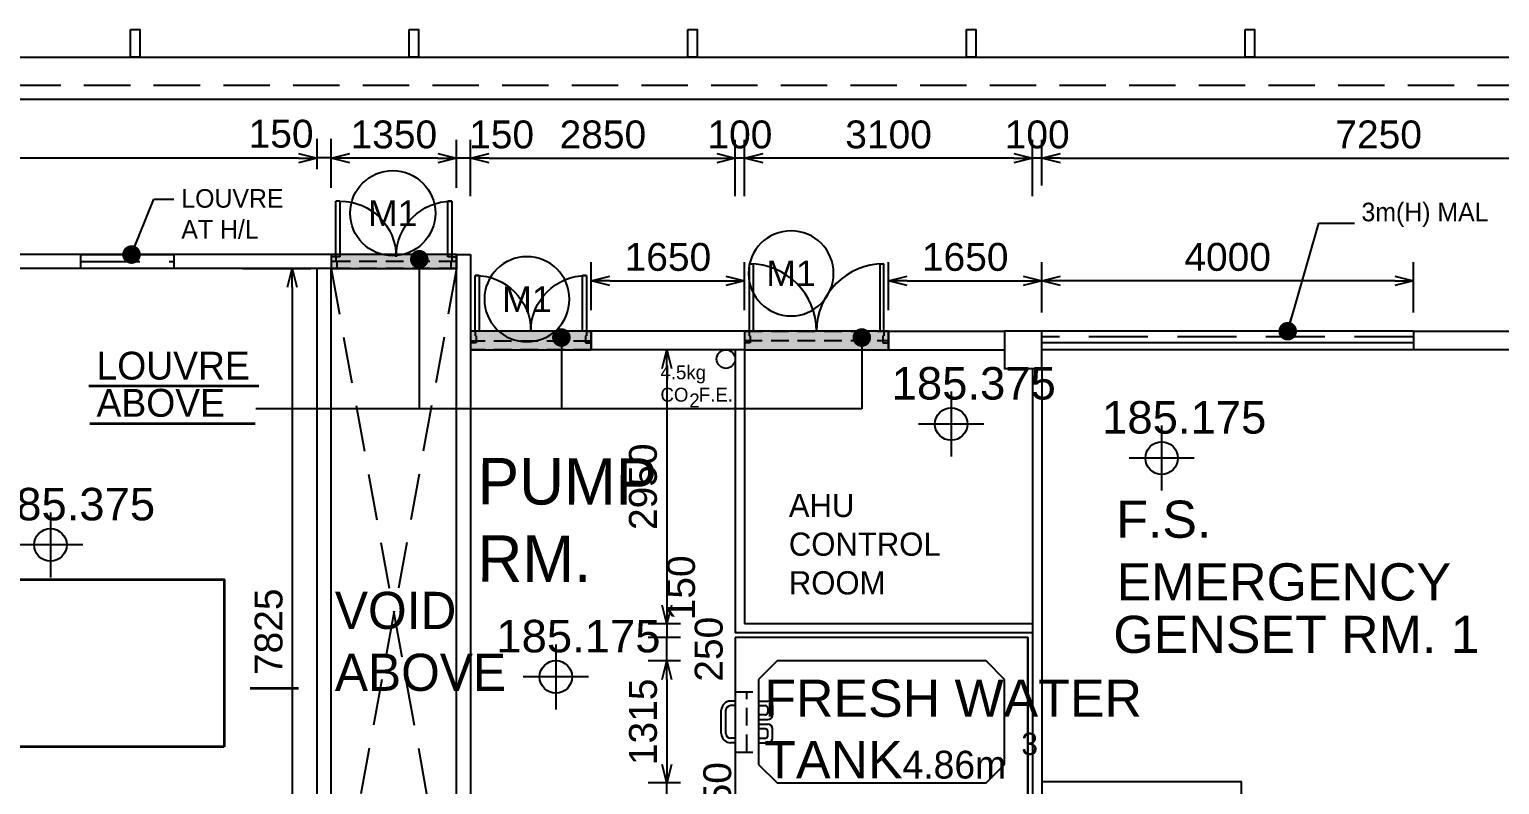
# Model space of a CAD drawing. Header units: millimetres. Extents: x 19735 to 121424, y -888 to 73156.
# Drawn here: x 95699 to 111524, y 22815 to 30948 of the extents above; entities that cross this region are included whole.
import ezdxf
from ezdxf.enums import TextEntityAlignment as Align

# ---------------------------------------------------------------- set-up
doc = ezdxf.new("R2010")
doc.units = ezdxf.units.MM
doc.header["$LTSCALE"] = 1000
doc.linetypes.add('DASHED', pattern=[0.75, 0.5, -0.25])
doc.linetypes.add('HIDDEN', pattern=[9.525, 6.35, -3.175])
doc.layers.get('0').update_dxf_attribs({"color": 8})
doc.layers.get('Defpoints').update_dxf_attribs({"color": 8})
doc.layers.add('COL-10(revJ)', color=8, linetype='Continuous', lineweight=35)
doc.layers.add('COL-105 Rev j', color=8, linetype='Continuous', lineweight=35)
for name, color, linetype in [('COL-228(revJ)', 8, 'Continuous'), ('DLN030_2', 8, 'Continuous'), ('DLN032__', 8, 'Continuous'), ('DLN040__', 8, 'Continuous'), ('DLN041__', 8, 'Continuous'), ('DLN210__', 8, 'Continuous'), ('DLN220__', 8, 'Continuous'), ('DLN246__', 8, 'Continuous'), ('DLN280__', 8, 'Continuous'), ('DLN314__', 8, 'Continuous'), ('DLN325-1', 8, 'Continuous'), ('DLN325__', 8, 'Continuous'), ('DLN581__', 8, 'Continuous'), ('FITDOOR', 8, 'Continuous'), ('LEVEL', 8, 'Continuous'), ('MARK', 8, 'Continuous')]:
    doc.layers.add(name, color=color, linetype=linetype)
doc.styles.add('ROMANS', font='swissl.ttf')
doc.styles.add('SWIS721LT450', font='swissl.ttf')
doc.styles.add('SWIS721LT750', font='swissl.ttf')
doc.dimstyles.new('INTDIM', dxfattribs={"dimscale": 200, "dimtxt": 2.25, "dimasz": 1.5, "dimexe": 1, "dimexo": 0, "dimgap": 1, "dimtad": 1, "dimdec": 0, "dimrnd": 1, "dimzin": 1, "dimdsep": 46, "dimtxsty": 'SWIS721LT450', "dimcen": 1, "dimclrd": 1, "dimclre": 1, "dimclrt": 2, "dimaunit": 1, "dimadec": 3, "dimazin": 0, "dimtfac": 1, "dimtdec": 0, "dimtix": 1, "dimtmove": 2, "dimatfit": 0, "dimldrblk": 'DOT', "dimfxl": 1, "dimtolj": 1, "dimtzin": 0, "dimarcsym": 0})

# ---------------------------------------------------------------- blocks, each defined once
blk = doc.blocks.new('DIMARR')
for p, q in [((-1, 0.25), (0, 0)), ((-1, 0), (0, 0)), ((0, 0), (-1, -0.25))]:
    blk.add_line(p, q)
blk = doc.blocks.new('*D115')
at = {"layer": 'Defpoints', "color": 0, "transparency": 16777216}
for p in [(98947, 29560), (98947, 29042), (100297, 29042)]:
    blk.add_point(p, dxfattribs=at)
at = {"layer": 'DLN030_2', "lineweight": -2, "transparency": 16777216}
for p, q in [((98947, 29242), (98947, 29760)), ((100297, 29242), (100297, 29760)), ((100097, 29560), (99147, 29560))]:
    blk.add_line(p, q, dxfattribs=at)
at = {"layer": 'DLN030_2', "lineweight": -2, "transparency": 16777216, "xscale": 200, "yscale": 200, "zscale": 200, "rotation": 180}
blk.add_blockref('DIMARR', (98947, 29560), dxfattribs=at)
at = {"layer": 'DLN030_2', "lineweight": -2, "transparency": 16777216, "xscale": 200, "yscale": 200, "zscale": 200}
blk.add_blockref('DIMARR', (100297, 29560), dxfattribs=at)
at = {"layer": 'DLN030_2', "transparency": 16777216, "insert": (99622, 29815), "char_height": 300, "attachment_point": 5, "style": 'SWIS721LT450'}
blk.add_mtext('\\A1;1350', dxfattribs=at)
blk = doc.blocks.new('*D124')
at = {"layer": 'Defpoints', "color": 0, "transparency": 16777216}
for p in [(98947, 29569), (98797, 29242), (98947, 29242)]:
    blk.add_point(p, dxfattribs=at)
at = {"layer": 'DLN030_2', "lineweight": -2, "transparency": 16777216}
for p, q in [((98797, 29442), (98797, 29769)), ((98947, 29442), (98947, 29769)), ((98797, 29569), (98947, 29569))]:
    blk.add_line(p, q, dxfattribs=at)
at = {"layer": 'DLN030_2', "transparency": 16777216, "insert": (98408, 29823), "char_height": 300, "attachment_point": 5, "style": 'SWIS721LT450'}
blk.add_mtext('\\A1;150', dxfattribs=at)
blk = doc.blocks.new('*D135')
at = {"layer": 'Defpoints', "color": 0, "transparency": 16777216}
for p in [(91387, 29560), (98797, 29242), (91387, 29098)]:
    blk.add_point(p, dxfattribs=at)
at = {"layer": 'DLN030_2', "lineweight": -2, "transparency": 16777216}
for p, q in [((91387, 29298), (91387, 29760)), ((98797, 29442), (98797, 29760)), ((98597, 29560), (91587, 29560))]:
    blk.add_line(p, q, dxfattribs=at)
at = {"layer": 'DLN030_2', "lineweight": -2, "transparency": 16777216, "xscale": 200, "yscale": 200, "zscale": 200, "rotation": 180}
blk.add_blockref('DIMARR', (91387, 29560), dxfattribs=at)
at = {"layer": 'DLN030_2', "lineweight": -2, "transparency": 16777216, "xscale": 200, "yscale": 200, "zscale": 200}
blk.add_blockref('DIMARR', (98797, 29560), dxfattribs=at)
at = {"layer": 'DLN030_2', "transparency": 16777216, "insert": (95092, 29815), "char_height": 300, "attachment_point": 5, "style": 'SWIS721LT450'}
blk.add_mtext('\\A1;7410', dxfattribs=at)
blk = doc.blocks.new('*D81')
at = {"layer": 'Defpoints', "color": 0, "transparency": 16777216}
for p in [(103297, 29560), (100447, 28952), (103297, 28952)]:
    blk.add_point(p, dxfattribs=at)
at = {"layer": 'DLN030_2', "lineweight": -2, "transparency": 16777216}
for p, q in [((100447, 29152), (100447, 29760)), ((103297, 29152), (103297, 29760)), ((100647, 29560), (103097, 29560))]:
    blk.add_line(p, q, dxfattribs=at)
at = {"layer": 'DLN030_2', "lineweight": -2, "transparency": 16777216, "xscale": 200, "yscale": 200, "zscale": 200, "rotation": 180}
blk.add_blockref('DIMARR', (100447, 29560), dxfattribs=at)
at = {"layer": 'DLN030_2', "lineweight": -2, "transparency": 16777216, "xscale": 200, "yscale": 200, "zscale": 200}
blk.add_blockref('DIMARR', (103297, 29560), dxfattribs=at)
at = {"layer": 'DLN030_2', "transparency": 16777216, "insert": (101872, 29815), "char_height": 300, "attachment_point": 5, "style": 'SWIS721LT450'}
blk.add_mtext('\\A1;2850', dxfattribs=at)
blk = doc.blocks.new('*D82')
at = {"layer": 'Defpoints', "color": 0, "transparency": 16777216}
for p in [(113847, 29560), (113847, 29266), (106597, 29068)]:
    blk.add_point(p, dxfattribs=at)
at = {"layer": 'DLN030_2', "lineweight": -2, "transparency": 16777216}
for p, q in [((106597, 29268), (106597, 29760)), ((113847, 29466), (113847, 29760)), ((106797, 29560), (113647, 29560))]:
    blk.add_line(p, q, dxfattribs=at)
at = {"layer": 'DLN030_2', "lineweight": -2, "transparency": 16777216, "xscale": 200, "yscale": 200, "zscale": 200, "rotation": 180}
blk.add_blockref('DIMARR', (106597, 29560), dxfattribs=at)
at = {"layer": 'DLN030_2', "lineweight": -2, "transparency": 16777216, "xscale": 200, "yscale": 200, "zscale": 200}
blk.add_blockref('DIMARR', (113847, 29560), dxfattribs=at)
at = {"layer": 'DLN030_2', "transparency": 16777216, "insert": (110222, 29815), "char_height": 300, "attachment_point": 5, "style": 'SWIS721LT450'}
blk.add_mtext('\\A1;7250', dxfattribs=at)
blk = doc.blocks.new('DR1CL3')
at = {"layer": 'FITDOOR'}
for p, q in [((0, 0), (0, -37.5)), ((50, 0), (0, 0)), ((50, 0), (50, -50)), ((12, -37.5), (0, -37.5)), ((12, -87.5), (0, -87.5)), ((0, -87.5), (0, -125)), ((62.5, -125), (0, -125)), ((62.5, -50), (50, -50)), ((62.5, -50), (62.5, -125))]:
    blk.add_line(p, q, dxfattribs=at)
blk = doc.blocks.new('DR1CD')
at = {"layer": 'FITDOOR'}
for p, q in [((0, 1), (45, 1)), ((0, 1), (0, 0)), ((45, 0), (45, 1)), ((0, 0), (45, 0))]:
    blk.add_line(p, q, dxfattribs=at)
blk = doc.blocks.new('DR2M')
at = {"layer": 'FITDOOR'}
for centre, start, end in [((0, 0), 0, 90), ((1, 0), 90, 180)]:
    blk.add_arc(centre, 0.5, start, end, dxfattribs=at)
blk = doc.blocks.new('DR1AD')
at = {"layer": 'FITDOOR'}
for p, q in [((-45, 1), (0, 1)), ((-45, 1), (-45, 0)), ((0, 0), (0, 1)), ((-45, 0), (0, 0))]:
    blk.add_line(p, q, dxfattribs=at)
blk = doc.blocks.new('DR1CR3')
at = {"layer": 'FITDOOR'}
for p, q in [((-50, 0), (0, 0)), ((-50, 0), (-50, -50)), ((0, 0), (0, -37.5)), ((-62.5, -50), (-62.5, -125)), ((-62.5, -50), (-50, -50)), ((-62.5, -125), (0, -125)), ((-12, -37.5), (0, -37.5)), ((-12, -87.5), (0, -87.5)), ((0, -87.5), (0, -125))]:
    blk.add_line(p, q, dxfattribs=at)
blk = doc.blocks.new('*D84')
at = {"layer": 'Defpoints', "color": 0, "transparency": 16777216}
for p in [(100297, 29560), (100297, 29152), (100447, 29152)]:
    blk.add_point(p, dxfattribs=at)
at = {"layer": 'DLN030_2', "lineweight": -2, "transparency": 16777216}
for p, q in [((100297, 29352), (100297, 29760)), ((100447, 29352), (100447, 29760)), ((100447, 29560), (100297, 29560))]:
    blk.add_line(p, q, dxfattribs=at)
at = {"layer": 'DLN030_2', "transparency": 16777216, "insert": (100782, 29815), "char_height": 300, "attachment_point": 5, "style": 'SWIS721LT450'}
blk.add_mtext('\\A1;150', dxfattribs=at)
blk = doc.blocks.new('*D96')
at = {"layer": 'Defpoints', "color": 0, "transparency": 16777216}
for p in [(103297, 29560), (103297, 28952), (103397, 28952)]:
    blk.add_point(p, dxfattribs=at)
at = {"layer": 'DLN030_2', "lineweight": -2, "transparency": 16777216}
for p, q in [((103297, 29152), (103297, 29760)), ((103397, 29152), (103397, 29760)), ((103397, 29560), (103297, 29560))]:
    blk.add_line(p, q, dxfattribs=at)
at = {"layer": 'DLN030_2', "transparency": 16777216, "insert": (103347, 29815), "char_height": 300, "attachment_point": 5, "style": 'SWIS721LT450'}
blk.add_mtext('\\A1;100', dxfattribs=at)
blk = doc.blocks.new('*D97')
at = {"layer": 'Defpoints', "color": 0, "transparency": 16777216}
for p in [(103397, 29560), (103397, 28952), (106497, 28952)]:
    blk.add_point(p, dxfattribs=at)
at = {"layer": 'DLN030_2', "lineweight": -2, "transparency": 16777216}
for p, q in [((103397, 29152), (103397, 29760)), ((106497, 29152), (106497, 29760)), ((106297, 29560), (103597, 29560))]:
    blk.add_line(p, q, dxfattribs=at)
at = {"layer": 'DLN030_2', "lineweight": -2, "transparency": 16777216, "xscale": 200, "yscale": 200, "zscale": 200, "rotation": 180}
blk.add_blockref('DIMARR', (103397, 29560), dxfattribs=at)
at = {"layer": 'DLN030_2', "lineweight": -2, "transparency": 16777216, "xscale": 200, "yscale": 200, "zscale": 200}
blk.add_blockref('DIMARR', (106497, 29560), dxfattribs=at)
at = {"layer": 'DLN030_2', "transparency": 16777216, "insert": (104947, 29815), "char_height": 300, "attachment_point": 5, "style": 'SWIS721LT450'}
blk.add_mtext('\\A1;3100', dxfattribs=at)
blk = doc.blocks.new('*D99')
at = {"layer": 'Defpoints', "color": 0, "transparency": 16777216}
for p in [(106497, 29560), (106497, 29132), (106597, 29132)]:
    blk.add_point(p, dxfattribs=at)
at = {"layer": 'DLN030_2', "lineweight": -2, "transparency": 16777216}
for p, q in [((106497, 29332), (106497, 29760)), ((106597, 29332), (106597, 29760)), ((106597, 29560), (106497, 29560))]:
    blk.add_line(p, q, dxfattribs=at)
at = {"layer": 'DLN030_2', "transparency": 16777216, "insert": (106547, 29815), "char_height": 300, "attachment_point": 5, "style": 'SWIS721LT450'}
blk.add_mtext('\\A1;100', dxfattribs=at)
blk = doc.blocks.new('DRNO')
at = {"layer": 'MARK'}
blk.add_circle((0, 0), 1, dxfattribs=at)
at = {"layer": 'MARK', "style": 'ROMANS'}
blk.add_attdef('DRNO', text='', height=0.6, dxfattribs=at).set_placement((0, 0), align=Align.MIDDLE)
blk = doc.blocks.new('*D66')
at = {"layer": 'Defpoints', "color": 0, "linetype": 'ByBlock', "transparency": 16777216}
for p in [(102907, 27498), (102559, 24548), (102907, 24548)]:
    blk.add_point(p, dxfattribs=at)
at = {"layer": 'DLN030_2', "linetype": 'ByBlock', "lineweight": -2, "transparency": 16777216}
for p, q in [((102707, 27498), (102359, 27498)), ((102559, 27298), (102559, 24748)), ((102707, 24548), (102359, 24548))]:
    blk.add_line(p, q, dxfattribs=at)
at = {"layer": 'DLN030_2', "linetype": 'ByBlock', "lineweight": -2, "transparency": 16777216, "xscale": 200, "yscale": 200, "zscale": 200}
for p, rotation in [((102559, 27498), 90), ((102559, 24548), 270)]:
    blk.add_blockref('DIMARR', p, dxfattribs=dict(at, rotation=rotation))
at = {"layer": 'DLN030_2', "linetype": 'ByBlock', "transparency": 16777216, "insert": (102305, 26023), "char_height": 300, "attachment_point": 5, "rotation": 90, "style": 'SWIS721LT450'}
blk.add_mtext('\\A1;2950', dxfattribs=at)
blk = doc.blocks.new('*D67')
at = {"layer": 'Defpoints', "color": 0, "linetype": 'ByBlock', "transparency": 16777216}
for p in [(102907, 24548), (102559, 24398), (102907, 24398)]:
    blk.add_point(p, dxfattribs=at)
at = {"layer": 'DLN030_2', "linetype": 'ByBlock', "lineweight": -2, "transparency": 16777216}
for p, q in [((102707, 24548), (102359, 24548)), ((102559, 24548), (102559, 24398)), ((102707, 24398), (102359, 24398))]:
    blk.add_line(p, q, dxfattribs=at)
at = {"layer": 'DLN030_2', "linetype": 'ByBlock', "transparency": 16777216, "insert": (102715, 24934), "char_height": 300, "attachment_point": 5, "rotation": 90, "style": 'SWIS721LT450'}
blk.add_mtext('\\A1;150', dxfattribs=at)
blk = doc.blocks.new('*D68')
at = {"layer": 'Defpoints', "color": 0, "linetype": 'ByBlock', "transparency": 16777216}
for p in [(102559, 24398), (102907, 24398), (102907, 24148)]:
    blk.add_point(p, dxfattribs=at)
at = {"layer": 'DLN030_2', "linetype": 'ByBlock', "lineweight": -2, "transparency": 16777216}
for p, q in [((102707, 24398), (102359, 24398)), ((102559, 24148), (102559, 24398)), ((102707, 24148), (102359, 24148))]:
    blk.add_line(p, q, dxfattribs=at)
at = {"layer": 'DLN030_2', "linetype": 'ByBlock', "transparency": 16777216, "insert": (103013, 24273), "char_height": 300, "attachment_point": 5, "rotation": 90, "style": 'SWIS721LT450'}
blk.add_mtext('\\A1;250', dxfattribs=at)
blk = doc.blocks.new('*D69')
at = {"layer": 'Defpoints', "color": 0, "linetype": 'ByBlock', "transparency": 16777216}
for p in [(102907, 24148), (102559, 22833), (102907, 22833)]:
    blk.add_point(p, dxfattribs=at)
at = {"layer": 'DLN030_2', "linetype": 'ByBlock', "lineweight": -2, "transparency": 16777216}
for p, q in [((102707, 24148), (102359, 24148)), ((102559, 23948), (102559, 23033)), ((102707, 22833), (102359, 22833))]:
    blk.add_line(p, q, dxfattribs=at)
at = {"layer": 'DLN030_2', "linetype": 'ByBlock', "lineweight": -2, "transparency": 16777216, "xscale": 200, "yscale": 200, "zscale": 200}
for p, rotation in [((102559, 24148), 90), ((102559, 22833), 270)]:
    blk.add_blockref('DIMARR', p, dxfattribs=dict(at, rotation=rotation))
at = {"layer": 'DLN030_2', "linetype": 'ByBlock', "transparency": 16777216, "insert": (102305, 23491), "char_height": 300, "attachment_point": 5, "rotation": 90, "style": 'SWIS721LT450'}
blk.add_mtext('\\A1;1315', dxfattribs=at)
blk = doc.blocks.new('*D70')
at = {"layer": 'Defpoints', "color": 0, "linetype": 'ByBlock', "transparency": 16777216}
for p in [(102559, 22833), (102907, 22833), (102907, 22583)]:
    blk.add_point(p, dxfattribs=at)
at = {"layer": 'DLN030_2', "linetype": 'ByBlock', "lineweight": -2, "transparency": 16777216}
for p, q in [((102707, 22833), (102359, 22833)), ((102559, 22583), (102559, 22833)), ((102707, 22583), (102359, 22583))]:
    blk.add_line(p, q, dxfattribs=at)
at = {"layer": 'DLN030_2', "linetype": 'ByBlock', "transparency": 16777216, "insert": (103105, 22708), "char_height": 300, "attachment_point": 5, "rotation": 90, "style": 'SWIS721LT450'}
blk.add_mtext('\\A1;250', dxfattribs=at)
blk = doc.blocks.new('ELEX')
at = {"layer": 'DLN032__'}
for p, q in [((0, 0.5), (0, -0.5)), ((0.5, 0), (-0.5, 0))]:
    blk.add_line(p, q, dxfattribs=at)
blk.add_circle((0, 0), 0.25, dxfattribs=at)
at = {"layer": 'DLN032__', "style": 'ROMANS'}
blk.add_attdef('ELEX', (0.257, 0.354), '', height=0.5, dxfattribs=at)
blk = doc.blocks.new('*D63')
at = {"layer": 'Defpoints', "color": 0, "transparency": 16777216}
for p in [(97793, 28373), (98529, 20548), (98543, 20548)]:
    blk.add_point(p, dxfattribs=at)
at = {"layer": 'DLN030_2', "lineweight": -2, "transparency": 16777216}
for p, q in [((97993, 28373), (98729, 28373)), ((98529, 28173), (98529, 20748)), ((98343, 20548), (98329, 20548))]:
    blk.add_line(p, q, dxfattribs=at)
at = {"layer": 'DLN030_2', "lineweight": -2, "transparency": 16777216, "xscale": 200, "yscale": 200, "zscale": 200}
for p, rotation in [((98529, 28373), 90), ((98529, 20548), 270)]:
    blk.add_blockref('DIMARR', p, dxfattribs=dict(at, rotation=rotation))
at = {"layer": 'DLN030_2', "transparency": 16777216, "insert": (98275, 24461), "char_height": 300, "attachment_point": 5, "rotation": 90, "style": 'SWIS721LT450'}
blk.add_mtext('\\A1;7825', dxfattribs=at)
blk = doc.blocks.new('*D48')
at = {"layer": 'Defpoints', "color": 0, "transparency": 16777216}
for p in [(106597, 28241), (106597, 27698), (110597, 27698)]:
    blk.add_point(p, dxfattribs=at)
at = {"layer": 'DLN030_2', "lineweight": -2, "transparency": 16777216}
for p, q in [((106597, 27898), (106597, 28441)), ((110597, 27898), (110597, 28441)), ((110397, 28241), (106797, 28241))]:
    blk.add_line(p, q, dxfattribs=at)
at = {"layer": 'DLN030_2', "lineweight": -2, "transparency": 16777216, "xscale": 200, "yscale": 200, "zscale": 200}
for p, rotation in [((106597, 28241), 180.0000000006179), ((110597, 28241), 6.179057265853771e-10)]:
    blk.add_blockref('DIMARR', p, dxfattribs=dict(at, rotation=rotation))
at = {"layer": 'DLN030_2', "transparency": 16777216, "insert": (108597, 28496), "char_height": 300, "attachment_point": 5, "style": 'SWIS721LT450'}
blk.add_mtext('\\A1;4000', dxfattribs=at)
blk = doc.blocks.new('*D35')
at = {"layer": 'Defpoints', "color": 0, "transparency": 16777216}
for p in [(103397, 28241), (101747, 27726), (103397, 27726)]:
    blk.add_point(p, dxfattribs=at)
at = {"layer": 'DLN030_2', "lineweight": -2, "transparency": 16777216}
for p, q in [((101747, 27926), (101747, 28441)), ((103397, 27926), (103397, 28441)), ((101947, 28241), (103197, 28241))]:
    blk.add_line(p, q, dxfattribs=at)
at = {"layer": 'DLN030_2', "lineweight": -2, "transparency": 16777216, "xscale": 200, "yscale": 200, "zscale": 200, "rotation": 180}
blk.add_blockref('DIMARR', (101747, 28241), dxfattribs=at)
at = {"layer": 'DLN030_2', "lineweight": -2, "transparency": 16777216, "xscale": 200, "yscale": 200, "zscale": 200}
blk.add_blockref('DIMARR', (103397, 28241), dxfattribs=at)
at = {"layer": 'DLN030_2', "transparency": 16777216, "insert": (102572, 28496), "char_height": 300, "attachment_point": 5, "style": 'SWIS721LT450'}
blk.add_mtext('\\A1;1650', dxfattribs=at)
blk = doc.blocks.new('*D36')
at = {"layer": 'Defpoints', "color": 0, "transparency": 16777216}
for p in [(106597, 28241), (104947, 27726), (106597, 27726)]:
    blk.add_point(p, dxfattribs=at)
at = {"layer": 'DLN030_2', "lineweight": -2, "transparency": 16777216}
for p, q in [((104947, 27926), (104947, 28441)), ((106597, 27926), (106597, 28441)), ((105147, 28241), (106397, 28241))]:
    blk.add_line(p, q, dxfattribs=at)
at = {"layer": 'DLN030_2', "lineweight": -2, "transparency": 16777216, "xscale": 200, "yscale": 200, "zscale": 200, "rotation": 180}
blk.add_blockref('DIMARR', (104947, 28241), dxfattribs=at)
at = {"layer": 'DLN030_2', "lineweight": -2, "transparency": 16777216, "xscale": 200, "yscale": 200, "zscale": 200}
blk.add_blockref('DIMARR', (106597, 28241), dxfattribs=at)
at = {"layer": 'DLN030_2', "transparency": 16777216, "insert": (105772, 28496), "char_height": 300, "attachment_point": 5, "style": 'SWIS721LT450'}
blk.add_mtext('\\A1;1650', dxfattribs=at)
blk = doc.blocks.new('314')
at = {"layer": 'DLN314__'}
blk.add_lwpolyline([(650, -600), (550, -600), (550, -300), (650, -300)], close=True, dxfattribs=at)

msp = doc.modelspace()

# ---------------------------------------------------------------- hatches: boundary and pattern name
at = {"layer": 'COL-228(revJ)', "linetype": 'ByBlock'}
h = msp.add_hatch(color=256, dxfattribs=at)
h.dxf.hatch_style = 1
h.paths.add_polyline_path([(98946.6, 28373.1), (100296.6, 28373.1), (100296.6, 28523.1), (98946.6, 28523.1)])
h = msp.add_hatch(color=256, dxfattribs=at)
h.dxf.hatch_style = 1
h.paths.add_polyline_path([(100446.6, 27498.1), (101746.6, 27498.1), (101746.6, 27698.1), (100446.6, 27698.1)])
h = msp.add_hatch(color=256, dxfattribs=at)
h.dxf.hatch_style = 1
h.paths.add_polyline_path([(103396.6, 27498.1), (104946.6, 27498.1), (104946.6, 27698.1), (103396.6, 27698.1)])

# ---------------------------------------------------------------- linework, layer by layer
at = {"layer": 'COL-10(revJ)'}
for p, q in [((96338.6, 27110.7), (98168.7, 27110.7)), ((96350.5, 26705.6), (98129.4, 26705.6))]:
    msp.add_line(p, q, dxfattribs=at)
at = {"layer": 'COL-10(revJ)', "linetype": 'ByBlock'}
msp.add_line((98076.7, 23854.8), (98593.9, 23854.8), dxfattribs=at)
at = {"layer": 'COL-105 Rev j', "linetype": 'ByBlock'}
msp.add_lwpolyline([(97796.6, 23223.1), (95196.6, 23223.1), (95196.6, 25023.1), (97796.6, 25023.1)], close=True, dxfattribs=at)
at = {"layer": 'COL-228(revJ)', "linetype": 'ByBlock'}
for points in [[(98946.6, 28373.1), (100296.6, 28373.1), (100296.6, 28523.1), (98946.6, 28523.1)], [(100446.6, 27498.1), (101746.6, 27498.1), (101746.6, 27698.1), (100446.6, 27698.1)], [(103396.6, 27498.1), (104946.6, 27498.1), (104946.6, 27698.1), (103396.6, 27698.1)]]:
    msp.add_lwpolyline(points, close=True, dxfattribs=at)
at = {"layer": 'DLN040__', "linetype": 'ByBlock'}
for p, q in [((106596.6, 22848.1), (108596.6, 22848.1)), ((108746.6, 20548.1), (108746.6, 22848.1))]:
    msp.add_line(p, q, dxfattribs=at)
at = {"layer": 'DLN040__'}
msp.add_line((106596.6, 22848.1), (108746.6, 22848.1), dxfattribs=at)
at = {"layer": 'DLN210__'}
for p, q in [((86236.6, 30648.1), (118036.6, 30648.1)), ((86236.6, 30648.1), (118036.6, 30648.1)), ((86536.6, 30198.1), (117586.6, 30198.1)), ((98946.6, 28523.1), (92809.2, 28523.1)), ((98946.6, 28523.1), (98946.6, 28373.1)), ((100296.6, 28523.1), (100296.6, 28373.1)), ((98946.6, 28373.1), (92809.2, 28373.1)), ((100446.6, 27698.1), (100446.6, 27548.1)), ((101746.6, 27698.1), (100446.6, 27698.1))]:
    msp.add_line(p, q, dxfattribs=at)
at = {"layer": 'DLN210__', "linetype": 'DASHED'}
msp.add_line((86536.6, 30348.1), (117736.6, 30348.1), dxfattribs=at)
at = {"layer": 'DLN210__', "linetype": 'Continuous'}
for p, q in [((110596.6, 27698.1), (106596.6, 27698.1)), ((110596.6, 27573.1), (106596.6, 27573.1))]:
    msp.add_line(p, q, dxfattribs=at)
at = {"layer": 'DLN210__'}
msp.add_lwpolyline([(96252, 28373.1), (96252, 28523.1), (97252, 28523.1), (97252, 28373.1)], dxfattribs=at)
at = {"layer": 'DLN220__'}
for p, q in [((100296.6, 20398.1), (100296.6, 28523.1)), ((100296.6, 28523.1), (100446.6, 28523.1)), ((100446.6, 28523.1), (100446.6, 20548.1)), ((98796.6, 20548.1), (98796.6, 28373.1)), ((98946.6, 20398.1), (98946.6, 28373.1)), ((103296.6, 27498.1), (103296.6, 24448.1)), ((103396.6, 27498.1), (103396.6, 24548.1)), ((106496.6, 27298.1), (106496.6, 20548.1)), ((106596.6, 27298.1), (106596.6, 20548.1)), ((106596.6, 27298.1), (106596.6, 20548.1)), ((106496.6, 24548.1), (103396.6, 24548.1)), ((106496.6, 24448.1), (103296.6, 24448.1)), ((106446.6, 24398.1), (103296.6, 24398.1)), ((106446.6, 24398.1), (106446.6, 20698.1))]:
    msp.add_line(p, q, dxfattribs=at)
at = {"layer": 'DLN220__', "linetype": 'DASHED'}
for p, q in [((100296.6, 28373.1), (98946.6, 20948.1)), ((98946.6, 28373.1), (100296.6, 20948.1))]:
    msp.add_line(p, q, dxfattribs=at)
at = {"layer": 'DLN246__', "linetype": 'HIDDEN', "ltscale": 0.03}
for p, q in [((103296.6, 23815.6), (103546.6, 23815.6)), ((103421.6, 23165.6), (103421.6, 23815.6)), ((103296.6, 23165.6), (103546.6, 23165.6))]:
    msp.add_line(p, q, dxfattribs=at)
at = {"layer": 'DLN246__'}
for p, q in [((103146.6, 23365.6), (103146.6, 23615.6)), ((103196.6, 23365.6), (103196.6, 23615.6)), ((103296.6, 23715.6), (103246.6, 23715.6)), ((103296.6, 23665.6), (103246.6, 23665.6)), ((103546.6, 23715.6), (103646.6, 23715.6)), ((103546.6, 23665.6), (103621.6, 23665.6)), ((103646.6, 23640.6), (103646.6, 23590.6)), ((103696.6, 23665.6), (103696.6, 23565.6)), ((103621.6, 23565.6), (103546.6, 23565.6)), ((103546.6, 23515.6), (103646.6, 23515.6)), ((103546.6, 23465.6), (103646.6, 23465.6)), ((103296.6, 23315.6), (103246.6, 23315.6)), ((103296.6, 23265.6), (103246.6, 23265.6)), ((103621.6, 23415.6), (103546.6, 23415.6)), ((103546.6, 23315.6), (103621.6, 23315.6)), ((103546.6, 23265.6), (103646.6, 23265.6)), ((103646.6, 23340.6), (103646.6, 23390.6)), ((103696.6, 23315.6), (103696.6, 23415.6))]:
    msp.add_line(p, q, dxfattribs=at)
for centre, radius, start, end in [((103246.6, 23615.6), 100, 90, 180), ((103246.6, 23615.6), 50, 90, 180), ((103621.6, 23640.6), 25, 0, 90), ((103621.6, 23590.6), 25, 270, 0), ((103646.6, 23665.6), 50, 0, 90), ((103646.6, 23565.6), 50, 270, 0), ((103646.6, 23415.6), 50, 0, 90), ((103246.6, 23365.6), 100, 180, 270), ((103246.6, 23365.6), 50, 180, 270), ((103621.6, 23390.6), 25, 0, 90), ((103621.6, 23340.6), 25, 270, 0), ((103646.6, 23315.6), 50, 270, 0)]:
    msp.add_arc(centre, radius, start, end, dxfattribs=at)
at = {"layer": 'DLN280__'}
for p, q in [((101746.6, 27698.1), (101746.6, 27498.1)), ((103396.6, 27698.1), (101746.6, 27698.1)), ((103396.6, 27698.1), (103396.6, 27498.1)), ((104946.6, 27698.1), (106196.6, 27698.1)), ((104946.6, 27698.1), (104946.6, 27498.1)), ((110596.6, 27698.1), (113996.5, 27698.1)), ((110596.6, 27698.1), (110596.6, 27498.1)), ((103396.6, 27498.1), (101746.6, 27498.1)), ((104946.6, 27498.1), (106196.6, 27498.1)), ((110596.6, 27498.1), (106596.6, 27498.1)), ((113796.5, 27498.1), (110596.6, 27498.1)), ((103746.6, 24148.1), (103546.6, 23948.1)), ((105996.6, 24148.1), (103746.6, 24148.1)), ((106196.6, 23948.1), (105996.6, 24148.1)), ((103546.6, 23948.1), (103546.6, 23033.1)), ((106196.6, 23033.1), (106196.6, 23948.1)), ((103546.6, 23033.1), (103746.6, 22833.1)), ((105996.6, 22833.1), (106196.6, 23033.1)), ((103746.6, 22833.1), (105996.6, 22833.1))]:
    msp.add_line(p, q, dxfattribs=at)
at = {"layer": 'DLN280__', "linetype": 'HIDDEN', "ltscale": 0.1}
msp.add_line((110596.6, 27635.6), (106596.6, 27635.6), dxfattribs=at)
msp.add_lwpolyline([(96252, 28448.1), (97252, 28448.1)], dxfattribs=at)
at = {"layer": 'DLN280__'}
for points in [[(106596.6, 27698.1), (106196.6, 27698.1), (106196.6, 27298.1), (106596.6, 27298.1)], [(103296.6, 24398.1), (103296.6, 22583.1), (106446.6, 22583.1), (106446.6, 24398.1)]]:
    msp.add_lwpolyline(points, close=True, dxfattribs=at)
at = {"layer": 'DLN314__', "linetype": 'HIDDEN', "ltscale": 0.03}
for p, q in [((100296.6, 28523.1), (98946.6, 28523.1)), ((100296.6, 28448.1), (98946.6, 28448.1)), ((100296.6, 28373.1), (98946.6, 28373.1)), ((103396.6, 27698.1), (104946.6, 27698.1)), ((101746.6, 27591.9), (100446.6, 27591.9)), ((103396.6, 27598.1), (104946.6, 27598.1)), ((101746.6, 27498.1), (100446.6, 27498.1)), ((103396.6, 27498.1), (104946.6, 27498.1))]:
    msp.add_line(p, q, dxfattribs=at)
at = {"layer": 'DLN581__'}
msp.add_circle((103196.6, 27398.1), 100, dxfattribs=at)

# ---------------------------------------------------------------- block references
at = {"layer": 'DLN032__'}
ref = msp.add_blockref('ELEX', (105620.9, 26698.1), dxfattribs=dict(at, xscale=700, yscale=700, zscale=700))
ref.add_attrib('ELEX', '185.375', (104980.3, 26962.1), dxfattribs={"layer": 'LEVEL', "height": 350, "style": 'ROMANS'})
ref = msp.add_blockref('ELEX', (107886.3, 26331.3), dxfattribs=dict(at, xscale=700, yscale=700, zscale=700))
ref.add_attrib('ELEX', '185.175', (107245.7, 26595.3), dxfattribs={"layer": 'LEVEL', "height": 350, "style": 'ROMANS'})
ref = msp.add_blockref('ELEX', (95925.5, 25396.9), dxfattribs=dict(at, xscale=700, yscale=700, zscale=700))
ref.add_attrib('ELEX', '185.375', (95284.9, 25660.9), dxfattribs={"layer": 'LEVEL', "height": 350, "style": 'ROMANS'})
ref = msp.add_blockref('ELEX', (101365.7, 23975.5), dxfattribs=dict(at, xscale=700, yscale=700, zscale=700))
ref.add_attrib('ELEX', '185.175', (100725.1, 24239.5), dxfattribs={"layer": 'LEVEL', "height": 350, "style": 'ROMANS'})
at = {"layer": 'DLN314__', "rotation": 179.9999999999995}
for p in [(97436.6, 30348.1), (100436.6, 30348.1), (103436.6, 30348.1), (106436.6, 30348.1), (109436.6, 30348.1)]:
    msp.add_blockref('314', p, dxfattribs=at)
at = {"layer": 'DLN325-1', "xscale": 458.3333333333139, "yscale": 458.3333333333139, "zscale": 458.3333333333139}
msp.add_blockref('DRNO', (99610.2, 28968.7), dxfattribs=at).add_auto_attribs({'DRNO': 'M1'})
at = {"layer": 'DLN325-1'}
ref = msp.add_blockref('DRNO', (103897.3, 28320.8), dxfattribs=dict(at, xscale=-458.3333333333139, yscale=458.3333333330229, zscale=458.3333333333333))
ref.add_attrib('DRNO', 'M1', dxfattribs={"layer": 'MARK', "height": 275, "style": 'ROMANS'}).set_placement((103897.3, 28320.8), align=Align.MIDDLE)
ref = msp.add_blockref('DRNO', (101054.5, 28042), dxfattribs=dict(at, xscale=-458.3333333333139, yscale=458.3333333330229, zscale=458.3333333333333))
ref.add_attrib('DRNO', 'M1', dxfattribs={"layer": 'MARK', "height": 275, "style": 'ROMANS'}).set_placement((101054.5, 28042), align=Align.MIDDLE)
at = {"layer": 'DLN325__', "xscale": -1, "yscale": 600}
for name, p in [('DR1AD', (98996.6, 28498.1)), ('DR1CD', (100246.6, 28498.1)), ('DR1AD', (100496.6, 27698.1)), ('DR1CD', (101696.6, 27698.1))]:
    msp.add_blockref(name, p, dxfattribs=at)
at = {"layer": 'DLN325__'}
for p, xscale, yscale, zscale in [((100246.6, 28498.1), -1200, 1200, 1200), ((103446.6, 27698.1), 1450, 1450, 1450), ((101696.6, 27698.1), -1200, 1200, 1200)]:
    msp.add_blockref('DR2M', p, dxfattribs=dict(at, xscale=xscale, yscale=yscale, zscale=zscale))
at = {"layer": 'DLN325__', "xscale": -1}
for name, p in [('DR1CR3', (98946.6, 28498.1)), ('DR1CL3', (100296.6, 28498.1)), ('DR1CR3', (100446.6, 27698.1)), ('DR1CL3', (101746.6, 27698.1))]:
    msp.add_blockref(name, p, dxfattribs=at)
at = {"layer": 'DLN325__', "yscale": 725}
for name, p in [('DR1CD', (103446.6, 27698.1)), ('DR1AD', (104896.6, 27698.1))]:
    msp.add_blockref(name, p, dxfattribs=at)
at = {"layer": 'DLN325__'}
for name, p in [('DR1CL3', (103396.6, 27698.1)), ('DR1CR3', (104946.6, 27698.1))]:
    msp.add_blockref(name, p, dxfattribs=at)

# ---------------------------------------------------------------- texts
at = {"layer": 'DLN030_2', "insert": (97334.4, 29228.2), "char_height": 200, "width": 3822.687, "attachment_point": 1, "style": 'SWIS721LT750'}
msp.add_mtext('{\\fUnivers|b0|i0|c0|p34;LOUVRE \\PAT H/L}', dxfattribs=at)
at = {"layer": 'DLN040__', "insert": (110037.6, 29081.6), "char_height": 200, "width": 3822.687, "attachment_point": 1, "style": 'SWIS721LT750'}
msp.add_mtext('{\\fUnivers|b0|i0|c0|p34;3m(H) MAL}', dxfattribs=at)
at = {"layer": 'DLN040__', "insert": (96421.7, 27477), "char_height": 300, "attachment_point": 1, "line_spacing_factor": 0.8, "style": 'SWIS721LT750'}
msp.add_mtext('{\\fUnivers|b0|i0|c0|p34;LOUVRE\\PABOVE}', dxfattribs=at)
at = {"layer": 'DLN041__', "linetype": 'ByBlock', "style": 'SWIS721LT750', "text_generation_flag": 6}
for s, p in [('F.S. ', (107397.7, 25473.5)), ('EMERGENCY  ', (107401.7, 24798.6)), ('GENSET RM. 1', (107366.1, 24233.3)), ('FRESH WATER ', (103608.9, 23545.6)), ('TANK', (103608.9, 22883.9))]:
    msp.add_text(s, height=400, rotation=180, dxfattribs=at).set_placement(p)
at = {"layer": 'DLN041__', "insert": (100521.2, 25000.1), "char_height": 500, "width": 2918.133, "attachment_point": 7, "rotation": 359.832, "style": 'SWIS721LT750'}
msp.add_mtext('{\\fUnivers|b0|i0|c0|p34;PUMP RM.}', dxfattribs=at)
at = {"layer": 'DLN041__', "style": 'SWIS721LT750'}
for s, insert, char_height, width, attachment_point in [('{\\fUnivers|b0|i0|c0|p34;AHU CONTROL ROOM}', (103873.6, 24859.6), 250, 2214.338, 7), ('{\\fUnivers|b0|i0|c0|p34;VOID\\PABOVE}', (98987, 24891.5), 400, 3716.305, 1), ('{\\fUnivers|b0|i0|c0|p34;3}', (106376.3, 23374.2), 240, 3710.685, 1), ('{\\fUnivers|b0|i0|c0|p34;4.86m}', (105097.4, 23180.4), 300, 4638.356, 1)]:
    msp.add_mtext(s, dxfattribs=dict(at, insert=insert, char_height=char_height, width=width, attachment_point=attachment_point))
at = {"layer": 'DLN581__', "char_height": 150, "width": 1747.929, "attachment_point": 7, "style": 'SWIS721LT750'}
for s, insert in [('{\\fUnivers|b0|i0|c0|p34;4.5kg }', (102491.7, 27134.9)), ('{\\fUnivers|b0|i0|c0|p34;CO  F.E.}', (102491.7, 26937.2)), ('{\\fUnivers|b0|i0|c0|p34;2}', (102802.5, 26877.5))]:
    msp.add_mtext(s, dxfattribs=dict(at, insert=insert))

# ---------------------------------------------------------------- dimensions: what is measured, and where the dimension line sits
at = {"layer": 'DLN030_2'}
for base, p1, p2, picture, middle in [((91386.6, 29560.5), (98796.6, 29241.8), (91386.6, 29098.2), '*D135', (95091.6, 29814.7)), ((98946.6, 29560.5), (100296.6, 29041.8), (98946.6, 29041.8), '*D115', (99621.6, 29814.7)), ((103296.6, 29560.5), (100446.6, 28952.2), (103296.6, 28952.2), '*D81', (101871.6, 29814.7)), ((106496.6, 29560.5), (106596.6, 29131.5), (106496.6, 29131.5), '*D99', (106546.6, 29814.7)), ((113846.5, 29560.5), (106596.6, 29067.6), (113846.5, 29265.7), '*D82', (110221.5, 29814.7)), ((103396.6, 28241.4), (101746.6, 27725.7), (103396.6, 27725.7), '*D35', (102571.6, 28495.6)), ((106596.6, 28241.4), (104946.6, 27725.7), (106596.6, 27725.7), '*D36', (105771.6, 28495.6))]:
    dim = msp.add_linear_dim(base=base, p1=p1, p2=p2, dimstyle='INTDIM', override={"dimscale": 1, "dimtxt": 300, "dimasz": 200, "dimexe": 200, "dimexo": 200, "dimgap": 100, "dimrnd": 0, "dimzin": 0, "dimblk": 'DIMARR', "dimcen": 200, "dimclrd": 256, "dimclre": 256, "dimclrt": 256}, dxfattribs=at)
    dim.commit()
    dim.dimension.update_dxf_attribs({"geometry": picture, "text_midpoint": middle})
for base, p1, p2, picture, middle in [((98946.6, 29568.9), (98796.6, 29241.8), (98946.6, 29241.8), '*D124', (98408.1, 29823.1)), ((100296.6, 29560.5), (100446.6, 29152.2), (100296.6, 29152.2), '*D84', (100781.6, 29814.7))]:
    dim = msp.add_linear_dim(base=base, p1=p1, p2=p2, dimstyle='INTDIM', override={"dimscale": 1, "dimtxt": 300, "dimasz": 200, "dimexe": 200, "dimexo": 200, "dimgap": 100, "dimrnd": 0, "dimzin": 0, "dimblk": 'DIMARR', "dimcen": 200, "dimclrd": 256, "dimclre": 256, "dimclrt": 256}, dxfattribs=at)
    dim.commit()
    dim.dimension.update_dxf_attribs({"geometry": picture, "text_midpoint": middle, "dimtype": 160})
for base, p1, p2, angle, picture, middle in [((103296.6, 29560.5), (103396.6, 28952.2), (103296.6, 28952.2), 180, '*D96', (103346.6, 29814.7)), ((103396.6, 29560.5), (106496.6, 28952.2), (103396.6, 28952.2), 180, '*D97', (104946.6, 29814.7)), ((98529.1, 20548.1), (97792.8, 28373.1), (98543.5, 20548.1), 90, '*D63', (98274.9, 24460.6))]:
    dim = msp.add_linear_dim(base=base, p1=p1, p2=p2, angle=angle, dimstyle='INTDIM', override={"dimscale": 1, "dimtxt": 300, "dimasz": 200, "dimexe": 200, "dimexo": 200, "dimgap": 100, "dimrnd": 0, "dimzin": 0, "dimblk": 'DIMARR', "dimcen": 200, "dimclrd": 256, "dimclre": 256, "dimclrt": 256}, dxfattribs=at)
    dim.commit()
    dim.dimension.update_dxf_attribs({"geometry": picture, "text_midpoint": middle})
dim = msp.add_aligned_dim(p1=(110596.6, 27698.1), p2=(106596.6, 27698.1), distance=-543.3, text='4000', dimstyle='INTDIM', override={"dimscale": 1, "dimtxt": 300, "dimasz": 200, "dimexe": 200, "dimexo": 200, "dimgap": 100, "dimrnd": 0, "dimzin": 0, "dimblk": 'DIMARR', "dimcen": 200, "dimclrd": 256, "dimclre": 256, "dimclrt": 256}, dxfattribs=at)
dim.commit()
dim.dimension.update_dxf_attribs({"geometry": '*D48', "text_midpoint": (108596.6, 28495.6)})
at = {"layer": 'DLN030_2', "linetype": 'ByBlock'}
for base, p1, p2, picture, middle in [((102559.3, 24548.1), (102906.7, 27498.1), (102906.7, 24548.1), '*D66', (102305.1, 26023.1)), ((102559.3, 22833.1), (102906.7, 24148.1), (102906.7, 22833.1), '*D69', (102305.1, 23490.6))]:
    dim = msp.add_linear_dim(base=base, p1=p1, p2=p2, angle=90, dimstyle='INTDIM', override={"dimscale": 1, "dimtxt": 300, "dimasz": 200, "dimexe": 200, "dimexo": 200, "dimgap": 100, "dimrnd": 0, "dimzin": 0, "dimblk": 'DIMARR', "dimcen": 200, "dimclrd": 256, "dimclre": 256, "dimclrt": 256}, dxfattribs=at)
    dim.commit()
    dim.dimension.update_dxf_attribs({"geometry": picture, "text_midpoint": middle})
for base, p1, p2, angle, picture, middle in [((102559.3, 24398.1), (102906.7, 24548.1), (102906.7, 24398.1), 90, '*D67', (102715.3, 24934.4)), ((102559.3, 24398.1), (102906.7, 24148.1), (102906.7, 24398.1), 270, '*D68', (103013.5, 24273.1)), ((102559.3, 22833.1), (102906.7, 22583.1), (102906.7, 22833.1), 270, '*D70', (103104.9, 22708.1))]:
    dim = msp.add_linear_dim(base=base, p1=p1, p2=p2, angle=angle, dimstyle='INTDIM', override={"dimscale": 1, "dimtxt": 300, "dimasz": 200, "dimexe": 200, "dimexo": 200, "dimgap": 100, "dimrnd": 0, "dimzin": 0, "dimblk": 'DIMARR', "dimcen": 200, "dimclrd": 256, "dimclre": 256, "dimclrt": 256}, dxfattribs=at)
    dim.commit()
    dim.dimension.update_dxf_attribs({"geometry": picture, "text_midpoint": middle, "dimtype": 160})

# ---------------------------------------------------------------- leaders
at = {"layer": 'DLN030_2'}
msp.add_leader([(109243.4, 27698.1), (109576.9, 28862.1), (109962.7, 28862.1)], dimstyle='INTDIM', override={"dimscale": 1, "dimtxt": 300, "dimasz": 200, "dimexe": 200, "dimexo": 200, "dimgap": 100, "dimrnd": 0, "dimzin": 0, "dimcen": 200, "dimclrd": 256, "dimclrt": 256}, dxfattribs=at)
at = {"layer": 'DLN040__'}
msp.add_leader([(96798.1, 28523.1), (97040.2, 29120.2), (97252.5, 29120.2)], dimstyle='INTDIM', override={"dimscale": 1, "dimtxt": 300, "dimasz": 200, "dimexe": 200, "dimexo": 200, "dimgap": 100, "dimtad": 0, "dimrnd": 0, "dimzin": 0, "dimcen": 200, "dimclrd": 256, "dimclrt": 256}, dxfattribs=at)
at = {"layer": 'DLN040__', "lineweight": 9}
for points in [[(99895.8, 28472.9), (99895.8, 26861.4), (98137.5, 26861.4)], [(101425.4, 27630), (101425.4, 26861.4), (98137.5, 26861.4)], [(104658.9, 27630), (104658.9, 26861.4), (98137.5, 26861.4)]]:
    msp.add_leader(points, dimstyle='INTDIM', override={"dimscale": 1, "dimtxt": 300, "dimasz": 200, "dimexe": 200, "dimexo": 200, "dimgap": 100, "dimtad": 0, "dimrnd": 0, "dimzin": 0, "dimcen": 300, "dimclrd": 256, "dimclrt": 256, "dimadec": 4}, dxfattribs=at)

doc.saveas('drawing.dxf')
